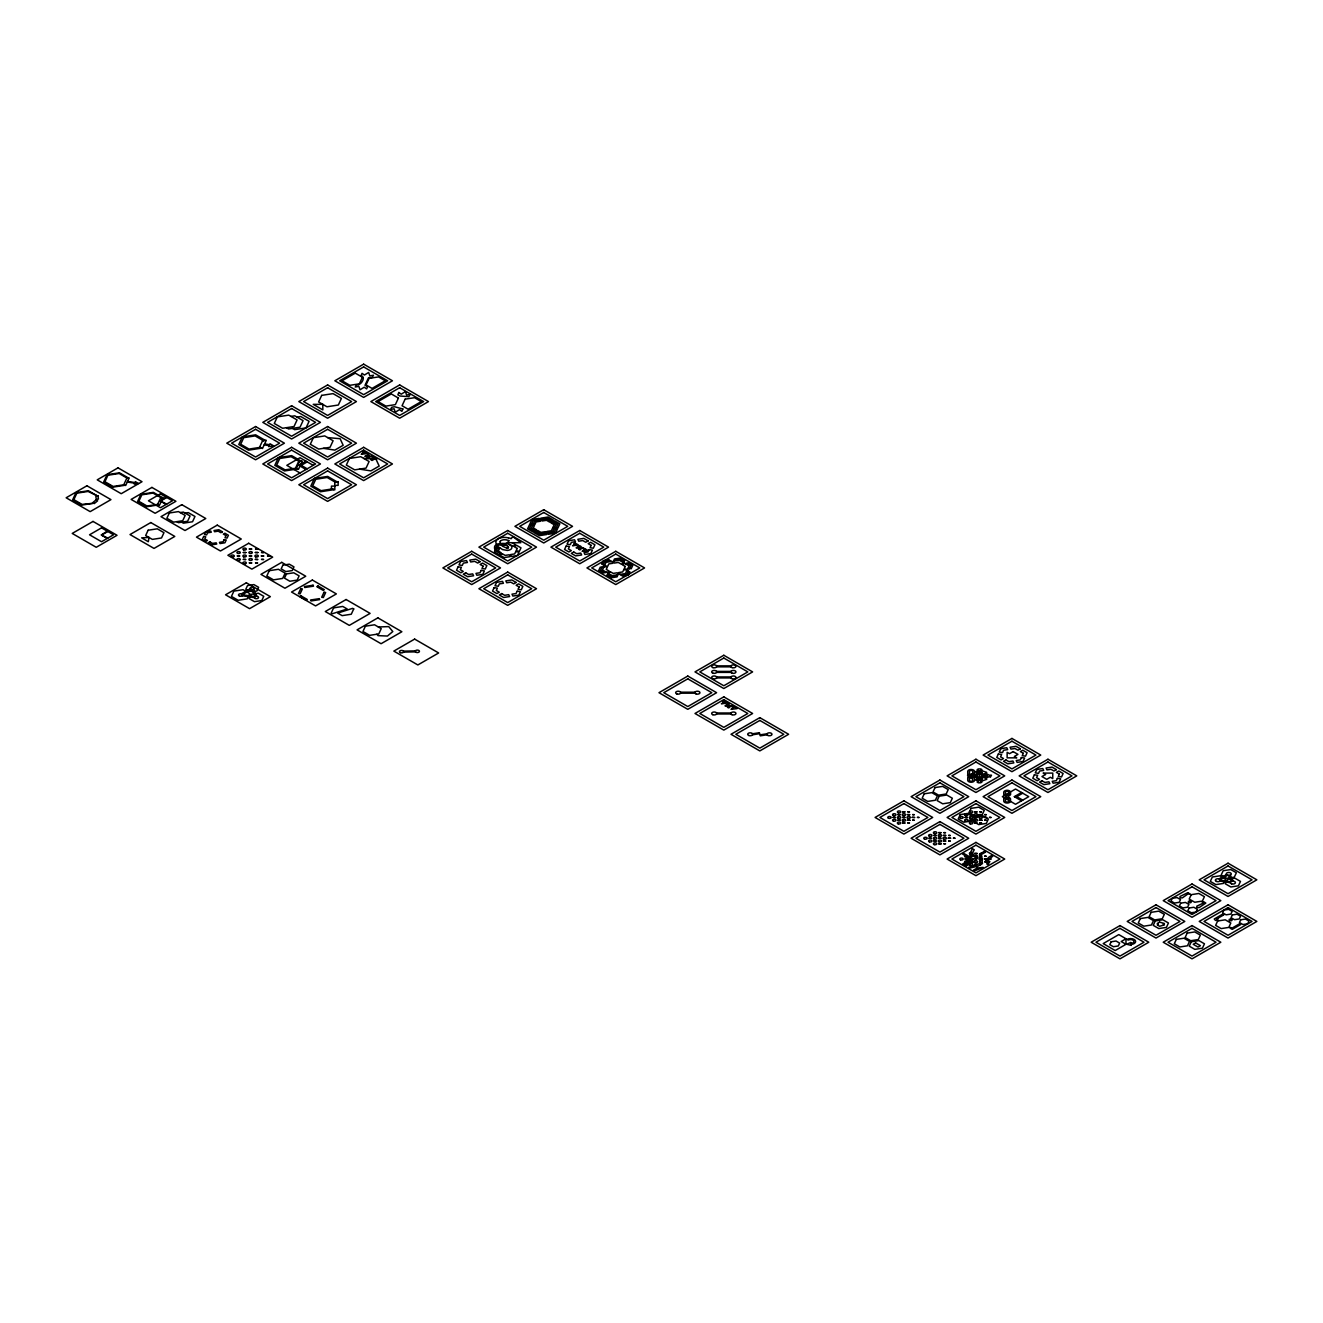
<?xml version="1.0" encoding="UTF-8"?>
<svg xmlns="http://www.w3.org/2000/svg" width="1323" height="1323" viewBox="0 0 1323 1323"><rect width="100%" height="100%" fill="white"/><g stroke="black" fill="none" stroke-linecap="round" stroke-linejoin="round"><path stroke-width="1.5" d="M986.743 859.255L984.262 858.941L986.429 859.57M161.208 501.582L159.587 505.072L157.801 504.03L160.645 497.911L163.093 497.531L162.216 499.416M300.023 466.043L298.502 469.301L295.724 467.697L298.535 461.677L302.322 461.082L300.9 464.141M248.294 596.69L247.285 598.856L238.14 600.278L231.442 596.408L233.89 591.116L243.035 589.711L245.78 591.298M248.724 595.747L249.733 593.58L246.988 591.993M249.882 596.938L249.121 598.575L254.479 601.667L261.789 600.543L263.757 596.309L258.398 593.217L255.554 593.663M250.312 595.995L251.072 594.341L253.917 593.911M495.282 550.103L494.422 551.956L498.788 554.469L501.185 553.097L499.896 552.915A10.055 5.805 0 0 1 494.537 547.16A8.351 4.829 0 0 1 495.067 545.688L496.241 544.646A5.275 3.043 0 0 1 497.63 544.034L500.474 543.521A14.503 8.385 0 0 1 504.625 543.488A11.94 6.896 0 0 1 505.766 543.604A10.981 6.334 0 0 1 508.694 544.183A8.401 4.845 0 0 1 509.901 544.811A6.516 3.771 0 0 1 511.819 547.176A5.557 3.208 0 0 1 511.703 548.268A5.805 3.357 0 0 1 510.926 549.26A5.705 3.291 0 0 1 507.122 550.434M497.266 545.837L496.39 547.722L499.763 548.02M498.258 551.261L499.3 549.028L496.108 548.549M1224.255 881.73L1223.477 883.417L1215.87 884.591L1210.313 881.383L1212.348 877L1219.955 875.809L1222.138 877.083M1224.701 880.787L1225.511 879.034L1223.328 877.777M1226.09 882.011L1225.28 883.764L1230.837 886.972L1238.444 885.798L1240.478 881.416L1234.921 878.207L1231.878 878.67M1226.52 881.068L1227.314 879.382L1230.241 878.919M969.924 854.195L972.322 848.638L974.257 849.763L971.859 853.93L978.061 857.502L973.662 861.736L966.319 865.97L965.112 865.275L975.927 857.651L969.924 854.195A1.703 0.976 0 0 1 970.884 852.525M500.706 552.816L500.507 552.253A8.335 4.812 0 0 1 496.588 549.756A6.995 4.035 0 0 1 496.257 549.062A8.996 5.193 0 0 1 496.026 547.838A6.367 3.671 0 0 1 497.531 545.456A5.011 2.894 0 0 1 500.64 544.927A11.808 6.813 0 0 1 506.643 545.473M511.125 538.61L512.944 536.658L520.832 542.744L507.304 542.695L509.239 540.627A13.858 8.004 0 0 0 506.527 539.949M979.731 855.799L979.88 856.824M378.328 626.97L388.714 626.606L392.799 631.551L387.441 636.049L377.998 635.635L376.84 634.23M107.246 531.151L101.54 534.79M166.152 497.15L160.447 500.789M102.152 534.79L107.841 531.499M161.042 500.789L166.748 497.498M327.624 437.582L340.11 438.707L343.17 445.289L334.835 450.101L323.44 448.332M306.01 469.5L298.816 465.349L306.01 461.181M298.816 465.349L301.214 465.349L307.217 461.876M363.643 458.37L372.375 458.916M374.442 459.114L372.044 460.487L370.853 459.792L373.251 458.419L372.044 457.725L373.251 457.03L376.857 459.114L374.756 459.279M241.365 593.845L250.212 588.735M242.556 594.54L251.42 589.43M534.095 531.201L532.904 531.896L527.596 528.836L529.547 524.652L531.184 524.9M535.302 530.506L536.51 529.812L533.285 527.96L534.459 525.413L532.822 525.165M550.947 521.477L549.74 522.172L546.531 520.303L542.116 520.997L541.686 520.038M552.154 520.782L553.345 520.088L548.053 517.028L540.809 518.153L541.239 519.096M535.302 531.896L534.095 532.59L539.404 535.65L546.647 534.525L546.201 533.582M536.51 531.201L537.7 530.506L540.925 532.375L545.324 531.681L545.771 532.64M552.154 522.172L550.947 522.866L554.172 524.718L552.981 527.265L554.635 527.513M553.345 521.477L554.552 520.782L559.844 523.842L557.909 528.026L556.272 527.778M604.247 572.396L603.04 573.091L598.691 570.56L600.278 567.137L601.915 567.385M623.48 561.283L624.688 560.588L620.338 558.074L614.385 558.984L614.831 559.943M606.132 572.098L604.942 572.793L600.576 570.279L602.18 566.839L603.817 567.087M622.984 562.374L624.175 561.68L619.826 559.166L613.872 560.092L614.319 561.035M608.53 573.487L607.34 574.182L611.689 576.696L617.643 575.77L617.196 574.827M625.382 563.763L626.573 563.069L630.939 565.582L629.335 569.022L627.697 568.758M608.034 574.579L606.827 575.273L611.176 577.787L617.13 576.861L616.7 575.918M627.267 563.466L628.475 562.771L632.824 565.285L631.236 568.725L629.599 568.46M968.453 774.633L967.526 775.179L968.453 777.097M971.975 773.905L970.272 774.269A1.703 0.976 0 0 1 969.428 773.409L969.428 771.458A1.703 0.976 0 0 1 971.115 770.482A1.703 0.976 0 0 1 972.818 771.458L972.818 773.409A1.703 0.976 0 0 1 971.975 774.269L972.818 773.508M972.124 775.295L971.975 776.419A3.39 1.968 0 0 1 974.522 778.321L974.522 780.272A3.39 1.968 0 0 1 971.115 782.24A3.39 1.968 0 0 1 967.725 780.272L967.725 778.321A3.39 1.968 0 0 1 970.272 776.419L970.272 775.311A3.39 1.968 0 0 1 967.725 773.409L967.725 771.458A3.39 1.968 0 0 1 971.115 769.49A3.39 1.968 0 0 1 974.522 771.458L974.522 773.409A3.39 1.968 0 0 1 971.975 775.311L977.482 775.377L974.373 773.988M1004.471 795.421L1002.338 796.661L1004.471 797.901M1005.695 794.726L1008.837 792.907M1010.491 791.948L1015.535 789.037L1028.748 796.661L1015.535 804.285L1010.491 801.374M1021.538 800.812L1014.344 796.661L1021.538 792.494M1014.344 796.661L1016.742 796.661L1022.745 793.188M1219.012 878.885L1226.454 874.586M1220.203 879.58L1227.645 875.28M1125.989 938.751L1121.193 941.529L1125.989 944.291L1125.989 938.751L1118.795 934.6L1103.184 943.597L1115.19 950.542L1125.989 944.291M981.583 856.808L981.501 855.683M501.053 537.75L502.36 537.518A10.766 6.218 0 0 1 508.429 537.882M290.961 416.398L294.748 415.819L303.083 420.631L300.023 427.213L288.629 428.966L286.413 427.693M296.947 417.092L300.751 416.513L309.086 421.326L306.026 427.908L294.632 429.661L292.416 428.387M260.416 447.306L249.022 449.076L240.687 444.263L243.73 437.681L255.124 435.912L263.459 440.741M261.789 448.117L248.509 450.167L238.785 444.545L242.341 436.888L255.637 434.82L265.361 440.443M124.345 484.714L113.133 486.451L104.93 481.721L107.924 475.238L119.136 473.502L127.339 478.248M125.238 485.243L112.802 487.162L103.707 481.903L107.031 474.725L119.467 472.807L128.563 478.05M297.807 468.904L284.528 470.955L274.804 465.349L278.359 457.675L291.639 455.625L301.363 461.231M158.247 504.295L147.035 506.031L138.832 501.285L141.842 494.819L153.038 493.082L161.257 497.828M159.14 504.807L146.704 506.742L137.609 501.483L140.933 494.306L153.369 492.371L162.481 497.63M180.226 512.58L183.384 512.1L190.082 515.97L187.618 521.245L178.473 522.668L176.736 521.659M185.121 513.109L188.279 512.613L194.977 516.483L192.53 521.758L183.384 523.18L181.631 522.172M508.297 542.695L505.518 543.571M501.119 544.894L504.741 545.109M509.405 544.563L513.225 546.134L515.623 544.745L512.084 542.711M252.858 591.629L248.724 590.984M254.496 591.364L256.877 591.001L258.597 587.296L253.9 584.601L247.5 585.593L245.78 589.281L247.533 590.29M1229.745 877.877L1226.719 878.34L1224.536 877.083M1231.382 877.612L1234.309 877.166L1236.36 872.767L1230.787 869.558L1223.18 870.732L1221.146 875.131L1223.328 876.388M980.442 861.091L979.467 861.901L980.641 862.546M506.924 548.235L507.023 548.235A2.067 1.191 0 0 0 508.247 548.003M403.498 651.131L415.339 650.883M403.565 652.107L415.405 651.859M507.122 550.385L502.525 549.558L498.043 546.614A22.226 12.833 0 0 1 497.547 546.118M716.603 665.866L731.007 665.866M716.603 666.842L731.007 666.842M716.603 671.406L731.007 671.406M716.603 672.382L731.007 672.382M716.603 676.946L731.007 676.946M716.603 677.938L731.007 677.938M680.584 692.194L694.988 692.194M680.584 693.186L694.988 693.186M716.603 712.998L731.007 712.998M716.603 713.973L731.007 713.973M507.04 548.235L502.492 546.201A11.808 6.813 0 0 1 502.062 545.837L501.996 545.787M975.795 859.768L976.936 858.594M264.617 443.933L269.528 444.693L269.975 443.751L273.58 445.818L268.652 446.579L269.098 445.636L264.17 444.875M359.459 469.119L370.853 470.889L379.188 466.076L376.145 459.511M531.614 523.958L529.977 523.71L531.929 519.526L539.156 518.401L539.602 519.344M533.268 524.206L534.905 524.47L536.08 521.924L540.479 521.245L540.049 520.303M554.188 528.472L552.551 528.208L551.377 530.755L546.961 531.433L547.408 532.375M555.825 528.72L557.463 528.968L555.528 533.152L548.284 534.277L547.854 533.334M127.57 481.423L134.946 482.564L135.359 481.638L138.468 483.441L134.235 484.086L134.648 483.176L127.289 482.035M603.305 564.408L601.667 564.144L603.255 560.72L609.208 559.794L609.655 560.737M604.694 565.202L603.056 564.954L604.644 561.514L610.598 560.588L611.028 561.547M626.821 570.66L628.458 570.908L626.87 574.347L620.917 575.257L620.487 574.314M628.21 571.453L629.847 571.701L628.26 575.141L622.306 576.067L621.86 575.108M242.688 594.804L254.777 596.673M242.241 595.747L254.33 597.632M1220.451 880.109L1230.787 881.746M1220.004 881.052L1230.34 882.689M511.009 538.577L510.678 538.461A19.63 11.328 0 0 0 508.445 537.866M981.319 853.153L980.128 853.848M980.128 864.928L981.368 864.266M972.025 861.29L970.189 861.306L970.222 862.331M974.522 772.285L978.325 770.317L977.118 769.622L978.325 768.928L980.723 768.928L981.931 769.622L980.723 770.317L986.726 772.4L985.519 773.095L989.124 775.179L991.522 775.179L990.332 777.246L989.124 776.551L985.519 778.635L986.726 779.33L980.723 781.413L981.931 782.108L980.723 782.803L978.325 782.803L977.118 782.108L978.325 781.413L974.522 779.214M1016.742 796.661L1022.745 800.134M972.124 776.436L977.482 776.353L974.373 777.742M971.975 777.742L972.818 780.272A1.703 0.976 0 0 1 971.115 781.265A1.703 0.976 0 0 1 969.428 780.272L969.428 778.321A1.703 0.976 0 0 1 970.272 777.461L971.115 778.321L971.975 777.461A1.703 0.976 0 0 1 972.818 778.321M1005.695 798.596L1008.837 800.415M313.22 465.349L300.007 457.725L286.81 465.349L300.007 472.973M301.214 465.349L307.217 468.805M166.748 504.08L160.149 500.954L166.152 504.427M107.841 538.081L101.243 534.972L107.246 538.428M1230.208 875.148L1233.053 881.118M1228.571 875.413L1231.415 881.383M253.52 589.248L256.745 596.226M251.866 589.512L255.107 596.491M496.654 544.497A9.393 5.424 0 0 1 500.822 537.502M500.226 541.256A4.746 2.745 0 0 1 505.667 539.817M500.292 543.538A6.764 3.903 0 0 1 500.342 541.305M508.28 546.812A2.778 1.604 0 0 1 508.396 547.639M506.511 545.539A4.167 2.414 0 0 1 508.429 546.779M972.455 852.888A1.703 0.976 0 0 1 972.322 854.195M981.765 858.263A1.703 0.976 0 0 1 981.964 859.718M980.293 859.983A1.703 0.976 0 0 1 980.045 858.147M974.72 855.584A1.703 0.976 0 0 1 977.118 855.584A1.703 0.976 0 0 1 977.118 856.957M967.526 856.957A1.703 0.976 0 0 1 965.112 856.957A1.703 0.976 0 0 1 965.112 855.584M970.172 858.23A1.703 0.976 0 0 1 972.603 858.561A1.703 0.976 0 0 1 971.81 859.933A1.703 0.976 0 0 1 969.527 859.371M965.112 862.513A1.703 0.976 0 0 1 966.848 860.893M237.33 555.958L239.876 556.007L237.346 555.908M243.333 552.501L245.88 552.551L243.333 552.501M243.333 559.431L245.88 559.53L243.366 559.331M249.336 549.028L251.883 549.078L249.352 548.979M249.336 555.958L251.883 556.007L249.352 555.908M249.336 562.887L251.883 562.953L249.352 562.837M255.339 552.501L257.886 552.551L255.339 552.501M255.554 549.045L257.671 549.128L255.571 548.946M255.339 559.431L257.886 559.53L255.372 559.331M255.554 562.903L257.671 562.986L255.571 562.821M261.342 555.958L263.889 556.007L261.359 555.908M261.557 552.501L263.674 552.551L261.574 552.468M261.557 559.431L263.674 559.48L261.574 559.397M267.56 555.974L269.677 556.007L267.56 555.974M893.008 817.399L895.555 817.515L893.042 817.3M897.821 814.637L900.368 814.687L897.821 814.571M897.821 820.177L900.368 820.227L897.821 820.177M902.617 811.859L905.164 811.909L902.633 811.809M902.617 817.399L905.164 817.449L902.633 817.349M902.617 822.939L905.164 823.005L902.633 822.889M907.429 814.637L909.959 814.687L907.429 814.571M907.429 820.177L909.959 820.227L907.429 820.177M907.843 811.875L909.546 811.942L907.876 811.776M907.843 822.972L909.546 823.005L907.859 822.923M912.225 817.399L914.772 817.515L912.242 817.3M912.655 814.654L914.342 814.72L912.672 814.571M912.655 820.194L914.342 820.227L912.655 820.161M917.451 817.416L919.138 817.482L917.467 817.349M929.027 838.203L931.574 838.253L929.044 838.137M933.84 835.425L936.37 835.475L933.84 835.375M933.84 840.965L936.37 841.015L933.84 840.915M938.635 832.647L941.182 832.696L938.652 832.597M938.635 838.203L941.182 838.253L938.652 838.137M938.635 843.743L941.182 843.793L938.635 843.743M943.431 835.425L945.978 835.475L943.448 835.375M943.431 840.965L945.978 841.081L943.464 840.866M943.861 832.663L945.565 832.696L943.861 832.63M943.861 843.76L945.565 843.793L943.861 843.727M948.244 838.203L950.79 838.253L948.244 838.137M948.657 835.441L950.361 835.508L948.674 835.375M948.657 840.981L950.361 841.048L948.674 840.915M953.47 838.22L955.156 838.286L953.486 838.137M965.046 817.399L967.593 817.449L965.062 817.349M965.046 858.991L967.593 859.04L965.062 858.941M969.842 814.637L972.388 814.687L969.858 814.571M969.842 820.177L972.388 820.227L969.842 820.177M969.842 856.213L972.388 856.262L969.858 856.163M974.654 811.859L977.201 811.909L974.654 811.809M974.654 817.399L977.184 817.515L974.671 817.3M974.654 822.939L977.201 823.005L974.654 822.889M974.654 853.451L977.201 853.5L974.654 853.451M974.654 864.531L977.184 864.647L974.671 864.432M979.45 814.637L981.997 814.687L979.467 814.571M979.45 820.177L981.997 820.227L979.45 820.177M979.88 811.875L981.567 811.942L979.896 811.809M979.88 822.972L981.567 823.005L979.88 822.923M984.262 817.399L986.793 817.515L984.279 817.3M984.676 814.654L986.379 814.72L984.692 814.571M984.676 820.194L986.379 820.227L984.692 820.161M984.676 856.229L986.379 856.312L984.692 856.163M984.676 861.786L986.379 861.852L984.692 861.703M989.488 817.416L991.175 817.482L989.505 817.349M989.488 859.007L991.175 859.074L989.521 858.908M1006.29 794.66L1006.29 795.057A1.703 0.976 0 0 1 1005.43 794.213L1005.43 792.245A1.703 0.976 0 0 1 1007.134 791.27A1.703 0.976 0 0 1 1008.837 792.245L1008.837 794.213A1.703 0.976 0 0 1 1007.977 795.057L1006.307 794.594M1007.977 798.612L1006.29 798.265A1.703 0.976 0 0 0 1005.43 799.109L1005.43 801.077A1.703 0.976 0 0 0 1007.134 802.052A1.703 0.976 0 0 0 1008.837 801.077L1008.837 799.109A1.703 0.976 0 0 0 1007.977 798.265L1007.977 798.612M149.019 537.452L148.325 541.719L141.627 537.849L149.019 537.452M367.612 386.548L366.653 388.896L364.222 387.209L360.038 389.789L358.847 386.333L355.242 387.027L356.532 384.778C360.931 386.051 366.454 376.857 361.08 375.633L362.039 373.334L364.453 375.021L368.654 372.441L369.828 375.914L373.433 375.236L372.094 377.518L368.505 377.75L365.016 385.274L367.612 386.548M402.87 408.972L401.911 411.337L399.48 409.65L395.296 412.23L394.089 408.757L390.5 409.452L391.79 407.219L394.601 406.773L402.87 408.972M398.818 392.484L397.859 394.783L399.844 396.007L408.873 396.668L410.213 394.386L406.608 395.064L405.433 391.591L401.233 394.171L398.818 392.484M75.973 492.669L72.633 499.846L81.745 505.088L94.165 503.17L82.059 504.394L73.856 499.647L76.866 493.181L88.079 491.445L97.505 495.993L88.393 490.734L75.973 492.669M126.727 478.347L123.899 484.466L125.685 485.491L129.174 477.967L126.727 478.347M148.126 530.225L145.662 535.517L152.36 539.387L161.522 537.965L163.969 532.689L157.272 528.82L148.126 530.225M169.327 512.993L166.88 518.285L173.578 522.138L182.723 520.733L185.17 515.441L178.473 511.588L169.327 512.993M203.643 536.476L202.336 539.288L205.908 541.355L207.463 540.462L204.784 538.924L205.76 536.807L203.643 536.476M205.826 531.763L204.519 534.575L206.636 534.905L207.612 532.805L211.283 532.226L210.704 531.003L205.826 531.763M262.516 440.873L259.721 446.909L262.483 448.514L266.303 440.294L262.516 440.873M277.35 416.894L274.291 423.459L282.626 428.272L294.02 426.519L297.08 419.937L288.745 415.124L277.35 416.894M224.116 539.652L223.14 541.752L219.469 542.331L220.048 543.555L224.927 542.794L226.233 539.966L224.116 539.652M225.968 535.633L224.993 537.75L227.109 538.081L228.416 535.253L224.844 533.202L223.289 534.095L225.968 535.633M279.748 458.469L276.689 465.051L285.04 469.863L296.418 468.11L299.478 461.529L291.143 456.716L279.748 458.469M321.671 395.379L318.628 401.96L326.963 406.773L338.341 405.02L341.4 398.438L333.065 393.626L321.671 395.379M313.369 437.681L310.31 444.263L318.645 449.076L330.039 447.306L333.098 440.741L324.747 435.912L313.369 437.681M269.264 570.693L266.816 575.985L273.514 579.854L282.659 578.432L285.123 573.157L278.425 569.287L269.264 570.693M314.378 478.463L310.822 486.136L320.546 491.759L333.826 489.692L332.437 488.898L321.059 490.651L312.708 485.839L315.767 479.273L327.161 477.504L335.496 482.316L337.382 482.035L327.657 476.412L314.378 478.463M362.419 377.253L359.36 383.835L349.867 385.307L342.029 380.776L355.275 373.136L362.419 377.253M369.1 378.361L366.041 384.943L372.044 388.4L385.258 380.776L378.543 376.906L369.1 378.361M282.874 565.153L281.171 568.857L285.851 571.569L292.251 570.577L293.971 566.872L289.29 564.177L282.874 565.153M286.463 573.917L284.495 578.151L289.853 581.244L297.179 580.102L299.13 575.885L293.772 572.793L286.463 573.917M349.388 458.469L346.328 465.051L354.663 469.863L366.058 468.11L369.1 461.529L360.766 456.716L349.388 458.469M300.751 588.652L298.419 593.663L300.056 593.928L302.388 588.9L300.751 588.652M398.421 398.058L395.379 404.623L385.886 406.095L378.047 401.58L391.294 393.94L398.421 398.058M405.119 399.166L402.06 405.731L408.063 409.204L421.276 401.58L414.546 397.694L405.119 399.166M324.019 592.241L321.687 597.268L323.341 597.533L325.673 592.506L324.019 592.241M333.628 607.852L331.18 613.144L332.255 613.756L347.205 608.993L342.773 606.447L333.628 607.852M353.721 608.944L351.273 614.236L342.128 615.642L337.696 613.095L352.646 608.332L353.721 608.944M365.396 626.192L362.949 631.484L369.646 635.338L378.791 633.932L381.239 628.64L374.541 624.787L365.396 626.192M458.105 566.839L456.518 570.279L460.867 572.793L463.265 571.404L460.305 569.684L461.396 567.352L458.105 566.839M460.586 561.514L458.982 564.954L462.273 565.45L463.348 563.118L467.416 562.49L466.523 560.588L460.586 561.514M481.109 570.395L480.034 572.743L475.982 573.372L476.859 575.257L482.796 574.347L484.4 570.908L481.109 570.395M483.077 566.161L482.002 568.51L485.276 569.022L486.864 565.582L482.515 563.069L480.117 564.458L483.077 566.161M494.124 587.627L492.536 591.067L496.886 593.58L499.284 592.191L496.323 590.488L497.398 588.14L494.124 587.627M496.605 582.302L495 585.742L498.291 586.254L499.366 583.906L503.418 583.278L502.542 581.392L496.605 582.302M515.755 551.575L514.664 553.924L510.612 554.552L511.488 556.437L517.425 555.528L519.029 552.088L515.755 551.575M517.21 548.433L516.119 550.781L519.393 551.278L520.997 547.854L516.631 545.341L514.234 546.73L517.21 548.433M533.301 520.319L529.498 528.538L539.916 534.558L554.139 532.359L557.959 524.14L547.54 518.12L533.301 520.319M534.69 521.13L531.383 528.241L540.412 533.467L552.749 531.548L556.057 524.437L547.027 519.211L534.69 521.13M517.128 591.199L516.053 593.531L511.984 594.159L512.877 596.061L518.814 595.135L520.419 591.695L517.128 591.199M519.096 586.965L518.004 589.297L521.295 589.81L522.883 586.37L518.533 583.856L516.135 585.246L519.096 586.965M566.161 546.052L564.557 549.475L568.923 551.989L571.321 550.616L568.344 548.896L569.436 546.548L566.161 546.052M568.625 540.727L567.038 544.15L570.312 544.663L571.404 542.314L575.455 541.686L574.579 539.801L568.625 540.727M589.165 549.607L588.074 551.956L584.022 552.567L584.898 554.469L590.852 553.543L592.439 550.12L589.165 549.607M591.133 545.374L590.041 547.705L593.332 548.218L594.92 544.778L590.571 542.265L588.156 543.654L591.133 545.374M604.065 566.542L602.478 569.981L606.827 572.495L609.225 571.106L606.265 569.403L607.356 567.054L604.065 566.542M606.033 562.308L604.446 565.748L607.72 566.261L608.812 563.912L612.863 563.284L611.987 561.399L606.033 562.308M623.794 569.601L622.703 571.933L618.651 572.561L619.528 574.463L625.481 573.537L627.069 570.114L623.794 569.601M625.25 566.459L624.175 568.807L627.449 569.303L629.037 565.88L624.688 563.366L622.29 564.739L625.25 566.459M924.215 793.817L922.181 798.216L927.737 801.424L935.344 800.25L937.379 795.851L931.822 792.642L924.215 793.817M935.047 787.565L933.013 791.948L938.586 795.156L946.177 793.982L948.227 789.599L942.654 786.391L935.047 787.565M939.181 796.198L937.147 800.597L942.704 803.805L950.311 802.631L952.345 798.232L946.788 795.024L939.181 796.198M960.233 814.604L958.199 819.003L963.756 822.211L971.363 821.037L973.397 816.655L967.824 813.43L960.233 814.604M971.065 808.353L969.031 812.735L974.604 815.96L982.195 814.786L984.246 810.387L978.673 807.179L971.065 808.353M998.352 753.978L996.765 757.418L1001.114 759.931L1003.512 758.542L1000.552 756.839L1001.627 754.49L998.352 753.978M1000.833 748.653L999.229 752.092L1002.52 752.605L1003.595 750.257L1007.663 749.628L1006.77 747.743L1000.833 748.653M975.2 817.002L973.166 821.385L978.722 824.593L986.33 823.419L988.364 819.036L982.807 815.811L975.2 817.002M1021.356 757.55L1020.281 759.882L1016.229 760.51L1017.106 762.412L1023.043 761.486L1024.647 758.046L1021.356 757.55M1023.324 753.316L1022.249 755.648L1025.523 756.161L1027.111 752.721L1022.762 750.207L1020.364 751.596L1023.324 753.316M1034.371 774.782L1032.783 778.222L1037.133 780.735L1039.531 779.346L1036.571 777.626L1037.645 775.295L1034.371 774.782M1036.852 769.457L1035.247 772.88L1038.538 773.393L1039.613 771.044L1043.665 770.433L1042.789 768.531L1036.852 769.457M1057.375 778.337L1056.3 780.686L1052.232 781.314L1053.125 783.199L1059.062 782.273L1060.666 778.85L1057.375 778.337M1059.343 774.104L1058.251 776.452L1061.542 776.948L1063.13 773.525L1058.78 771.011L1056.382 772.384L1059.343 774.104M1111.105 941.794L1109.782 944.639L1113.387 946.722L1118.332 945.962L1119.655 943.117L1116.033 941.017L1111.105 941.794M1140.31 918.575L1138.276 922.974L1143.833 926.183L1151.44 925.009L1153.474 920.626L1147.917 917.401L1140.31 918.575M1151.159 912.324L1149.108 916.707L1154.681 919.932L1162.289 918.741L1164.323 914.358L1158.75 911.15L1151.159 912.324M1155.277 920.957L1153.243 925.356L1158.816 928.564L1166.406 927.39L1168.457 923.007L1162.884 919.783L1155.277 920.957M1172.294 898.3L1171.02 901.046L1174.493 903.047L1179.24 902.319L1180.513 899.574L1177.04 897.573L1172.294 898.3M1180.695 903.146L1179.421 905.891L1182.894 907.909L1187.641 907.165L1188.914 904.419L1185.441 902.418L1180.695 903.146M1191.246 894.662L1189.195 899.045L1194.768 902.253L1202.375 901.079L1204.41 896.696L1198.836 893.472L1191.246 894.662M1189.096 908.008L1187.822 910.753L1191.312 912.754L1196.058 912.027L1197.332 909.281L1193.842 907.264L1189.096 908.008M1176.329 939.38L1174.295 943.762L1179.851 946.97L1187.459 945.796L1189.493 941.414L1183.936 938.205L1176.329 939.38M1187.161 933.112L1185.127 937.511L1190.7 940.719L1198.307 939.545L1200.341 935.146L1194.768 931.938L1187.161 933.112M1191.295 941.761L1189.261 946.143L1194.818 949.368L1202.425 948.178L1204.459 943.795L1198.903 940.587L1191.295 941.761M1217.656 920.99L1215.622 925.389L1221.179 928.597L1228.786 927.423L1230.82 923.024L1225.247 919.816L1217.656 920.99M1223.924 910.092L1222.65 912.82L1226.123 914.838L1230.87 914.094L1232.143 911.365L1228.67 909.348L1223.924 910.092M1232.325 914.937L1231.052 917.682L1234.524 919.683L1239.271 918.956L1240.544 916.211L1237.071 914.21L1232.325 914.937M1240.726 919.783L1239.453 922.528L1242.925 924.529L1247.672 923.801L1248.945 921.056L1245.472 919.055L1240.726 919.783M968.717 857.651L966.319 861.819L962.714 863.886L963.921 864.58L967.808 862.348L970.669 857.387L963.921 853.5L962.714 854.195L968.717 857.651M987.934 861.819L986.726 863.886L987.934 864.58L989.869 861.554L987.669 860.281L992.73 856.262L991.522 855.584L989.124 856.957L985.519 860.43L987.934 861.819M95.851 500.061L93.189 502.244L94.264 503.583L97.654 500.789L95.851 500.061M86.938 485.773L66.15 497.779L90.162 511.637L110.95 499.631L86.938 485.773M118.012 467.846L97.224 479.852L121.22 493.711L142.024 481.704L118.012 467.846M255.587 426.535L226.779 443.172L255.587 459.792L284.412 443.172L255.587 426.535M291.606 405.731L262.797 422.368L291.606 439.004L320.431 422.368L291.606 405.731M327.624 384.943L298.816 401.58L327.624 418.217L356.433 401.58L327.624 384.943M363.643 364.156L334.835 380.776L363.643 397.413L392.451 380.776L363.643 364.156M93.023 521.427L72.219 533.434L96.232 547.292L117.036 535.286L93.023 521.427M151.913 487.41L131.126 499.416L155.138 513.291L175.926 501.285L151.913 487.41M255.587 429.297L231.591 443.172L255.587 457.03L279.6 443.172L255.587 429.297M291.606 408.509L267.593 422.368L291.606 436.226L315.618 422.368L291.606 408.509M327.624 387.722L303.612 401.58L327.624 415.439L351.637 401.58L327.624 387.722M363.643 366.918L339.631 380.776L363.643 394.651L387.656 380.776L363.643 366.918M101.54 527.86L89.534 534.79L101.54 541.719L113.546 534.79L101.54 527.86M160.447 493.859L148.441 500.789L160.447 507.718L172.453 500.789L160.447 493.859M150.789 522.552L130.001 534.558L154.014 548.417L174.801 536.427L150.789 522.552M181.797 504.658L160.993 516.665L185.005 530.523L205.793 518.517L181.797 504.658M291.606 447.323L262.797 463.96L291.606 480.596L320.431 463.96L291.606 447.323M327.624 426.535L298.816 443.172L327.624 459.792L356.433 443.172L327.624 426.535M399.662 384.943L370.853 401.58L399.662 418.217L428.47 401.58L399.662 384.943M291.606 450.101L267.593 463.96L291.606 477.818L315.618 463.96L291.606 450.101M327.624 429.297L303.612 443.172L327.624 457.03L351.637 443.172L327.624 429.297M399.662 387.722L375.649 401.58L399.662 415.439L423.674 401.58L399.662 387.722M217.253 525.132L196.465 537.138L220.461 550.996L241.266 539.007L217.253 525.132M327.624 468.11L298.816 484.747L327.624 501.384L356.433 484.747L327.624 468.11M363.643 447.323L334.835 463.96L363.643 480.596L392.451 463.96L363.643 447.323M222.446 531.813L220.891 532.706L218.212 531.151L214.558 531.73L213.995 530.506L218.874 529.746L222.446 531.813M327.624 470.889L303.612 484.747L327.624 498.622L351.637 484.747L327.624 470.889M363.643 450.101L339.631 463.96L363.643 477.818L387.656 463.96L363.643 450.101M363.643 451.474L362.436 452.168L363.643 452.863L361.245 454.252L367.248 453.557L363.643 451.474M209.861 541.851L208.306 542.744L211.878 544.811L216.757 544.051L216.195 542.827L212.54 543.389L209.861 541.851M366.041 455.641L364.85 456.336L368.439 457.03L367.248 457.725L368.439 458.419L369.646 457.725L369.051 456.683L372.044 456.336L369.646 456.336L368.439 454.252L367.248 454.947L367.844 455.988L366.041 455.641M248.674 543.273L227.87 555.28L251.883 569.138L272.687 557.132L248.674 543.273M246.359 582.798L225.555 594.788L249.567 608.663L270.372 596.656L246.359 582.798M281.733 562.358L260.945 574.364L284.941 588.239L305.745 576.233L281.733 562.358M312.36 580.036L291.556 592.043L315.569 605.917L336.373 593.911L312.36 580.036M300.933 595.813L299.742 596.508L306.109 600.195L307.3 599.501L300.933 595.813M317.983 585.973L316.776 586.668L323.143 590.356L324.35 589.661L317.983 585.973M346.097 599.517L325.293 611.524L349.305 625.382L370.109 613.392L346.097 599.517M471.699 551.294L442.874 567.931L471.699 584.568L500.507 567.931L471.699 551.294M507.701 530.506L478.893 547.127L507.701 563.763L536.526 547.127L507.701 530.506M543.72 509.702L514.912 526.339L543.72 542.976L572.545 526.339L543.72 509.702M471.699 554.072L447.687 567.931L471.699 581.789L495.712 567.931L471.699 554.072M507.701 533.268L483.705 547.127L507.701 561.002L531.714 547.127L507.701 533.268M543.72 512.481L519.707 526.339L543.72 540.197L567.732 526.339L543.72 512.481M377.865 617.858L357.061 629.864L381.074 643.722L401.878 631.733L377.865 617.858M480.117 561.68L477.719 563.069L474.742 561.349L470.69 561.977L469.814 560.092L475.767 559.166L480.117 561.68M465.679 572.793L463.265 574.182L467.631 576.696L473.568 575.77L472.691 573.884L468.64 574.496L465.679 572.793M502.194 553.676L499.796 555.065L504.146 557.578L510.099 556.652L509.223 554.767L505.171 555.395L502.194 553.676M507.701 572.082L478.893 588.718L507.701 605.355L536.526 588.718L507.701 572.082M579.739 530.506L550.93 547.127L579.739 563.763L608.547 547.127L579.739 530.506M507.701 574.86L483.705 588.718L507.701 602.577L531.714 588.718L507.701 574.86M579.739 533.268L555.726 547.127L579.739 561.002L603.751 547.127L579.739 533.268M574.943 542.976L573.735 543.67L574.943 544.365L572.545 545.754L578.548 545.059L574.943 542.976M414.645 639.092L393.841 651.098L417.853 664.956L438.641 652.967L414.645 639.092M516.135 582.467L513.737 583.856L510.761 582.153L506.709 582.765L505.833 580.88L511.769 579.954L516.135 582.467M577.341 547.127L576.133 547.821L579.739 548.516L578.548 549.21L579.739 549.905L580.946 549.21L580.334 548.169L583.344 547.821L579.739 547.127L580.946 546.449L579.739 545.754L578.548 546.449L579.143 547.474L577.341 547.127M588.156 540.892L585.758 542.265L582.798 540.561L578.746 541.19L577.853 539.288L583.807 538.378L588.156 540.892M501.682 593.58L499.284 594.97L503.65 597.483L509.587 596.557L508.71 594.672L504.658 595.3L501.682 593.58M573.719 551.989L571.321 553.378L575.67 555.892L581.624 554.982L580.747 553.08L576.696 553.709L573.719 551.989M584.551 548.516L583.344 549.21L584.551 549.905L582.137 551.294L588.14 550.6L584.551 548.516M615.757 551.294L586.949 567.931L615.757 584.568L644.566 567.931L615.757 551.294M615.757 554.072L591.745 567.931L615.757 581.789L639.77 567.931L615.757 554.072M623.679 562.771L621.264 564.16L618.304 562.44L614.252 563.069L613.376 561.184L619.313 560.257L623.679 562.771M610.25 571.701L607.836 573.091L612.202 575.604L618.155 574.678L617.262 572.776L613.211 573.405L610.25 571.701M687.795 676.053L658.97 692.69L687.795 709.326L716.603 692.69L687.795 676.053M723.813 655.265L694.988 671.902L723.813 688.539L752.622 671.902L723.813 655.265M687.795 678.831L663.782 692.69L687.795 706.548L711.807 692.69L687.795 678.831M723.813 658.027L699.801 671.902L723.813 685.761L747.826 671.902L723.813 658.027M723.813 696.857L694.988 713.477L723.813 730.114L752.622 713.477L723.813 696.857M723.813 699.619L699.801 713.477L723.813 727.352L747.826 713.477L723.813 699.619M723.813 701.008L722.606 701.703L723.813 702.397L721.399 703.786L727.402 703.092L723.813 701.008M726.211 705.159L725.004 705.854L728.609 706.548L727.402 707.243L728.609 707.937L729.816 707.243L729.205 706.201L732.214 705.854L729.816 705.854L728.609 703.786L727.402 704.481L728.014 705.506L726.211 705.159M733.405 706.548L732.214 707.243L733.405 707.937L731.007 709.326L737.01 708.632L733.405 706.548M759.815 717.645L731.007 734.282L759.815 750.918L788.64 734.282L759.815 717.645M759.815 720.423L735.82 734.282L759.815 748.14L783.828 734.282L759.815 720.423M903.89 800.812L875.082 817.449L903.89 834.085L932.698 817.449L903.89 800.812M939.909 780.024L911.1 796.661L939.909 813.298L968.717 796.661L939.909 780.024M975.927 759.237L947.103 775.873L975.927 792.494L1004.736 775.873L975.927 759.237M1011.946 738.432L983.121 755.069L1011.946 771.706L1040.754 755.069L1011.946 738.432M903.89 803.59L879.878 817.449L903.89 831.324L927.903 817.449L903.89 803.59M939.909 782.803L915.896 796.661L939.909 810.519L963.921 796.661L939.909 782.803M975.927 761.998L951.915 775.873L975.927 789.732L999.94 775.873L975.927 761.998M1011.946 741.211L987.934 755.069L1011.946 768.928L1035.942 755.069L1011.946 741.211M979.516 771.011L976.771 772.599L982.278 772.599L979.516 771.011M1013.137 751.613L1009.532 753.68L1007.134 752.307L1007.134 757.847L1016.742 757.847L1014.344 756.458L1017.949 754.375L1013.137 751.613M1020.364 748.818L1017.966 750.207L1014.989 748.504L1010.937 749.116L1010.061 747.23L1015.998 746.304L1020.364 748.818M982.278 773.591L979.516 775.179L976.771 773.591L982.278 773.591M1005.91 759.931L1003.512 761.32L1007.878 763.834L1013.815 762.908L1012.938 761.023L1008.887 761.651L1005.91 759.931M979.516 776.551L976.771 778.156L982.278 778.156L979.516 776.551M984.329 773.79L981.567 775.377L987.074 775.377L984.329 773.79M982.278 779.131L979.516 780.719L976.771 779.131L982.278 779.131M987.074 776.353L984.329 777.941L981.567 776.353L987.074 776.353M939.909 821.616L911.1 838.253L939.909 854.89L968.717 838.253L939.909 821.616M975.927 800.812L947.103 817.449L975.927 834.085L1004.736 817.449L975.927 800.812M1011.946 780.024L983.121 796.661L1011.946 813.298L1040.754 796.661L1011.946 780.024M1047.948 759.237L1019.14 775.873L1047.948 792.494L1076.773 775.873L1047.948 759.237M939.909 824.378L915.896 838.253L939.909 852.111L963.921 838.253L939.909 824.378M975.927 803.59L951.915 817.449L975.927 831.324L999.94 817.449L975.927 803.59M1011.946 782.803L987.934 796.661L1011.946 810.519L1035.942 796.661L1011.946 782.803M1047.948 761.998L1023.936 775.873L1047.948 789.732L1071.961 775.873L1047.948 761.998M1045.55 774.484L1041.945 776.551L1046.758 779.33L1050.363 777.246L1052.761 778.635L1052.761 773.095L1043.152 773.095L1045.55 774.484M1056.382 769.622L1053.968 771.011L1051.008 769.291L1046.956 769.92L1046.08 768.018L1052.017 767.108L1056.382 769.622M1041.929 780.735L1039.531 782.108L1043.88 784.622L1049.834 783.712L1048.957 781.81L1044.905 782.439L1041.929 780.735M975.927 842.404L947.103 859.04L975.927 875.677L1004.736 859.04L975.927 842.404M975.927 845.182L951.915 859.04L975.927 872.899L999.94 859.04L975.927 845.182M984.329 851.417L979.516 854.195L980.723 863.208L968.717 867.359L969.924 868.053L978.044 866.135L982.476 863.572L981.269 854.559L985.519 852.111L984.329 851.417M977.118 868.053L973.513 870.137L974.72 870.832L983.121 867.359L977.118 868.053M1119.986 925.587L1091.177 942.224L1119.986 958.844L1148.794 942.224L1119.986 925.587M1156.004 904.783L1127.196 921.42L1156.004 938.057L1184.813 921.42L1156.004 904.783M1192.023 883.996L1163.215 900.632L1192.023 917.269L1220.831 900.632L1192.023 883.996M1228.042 863.208L1199.217 879.828L1228.042 896.465L1256.85 879.828L1228.042 863.208M1119.986 928.349L1095.973 942.224L1119.986 956.082L1143.998 942.224L1119.986 928.349M1156.004 907.561L1131.992 921.42L1156.004 935.278L1180.017 921.42L1156.004 907.561M1192.023 886.774L1168.011 900.632L1192.023 914.491L1216.035 900.632L1192.023 886.774M1228.042 865.97L1204.029 879.828L1228.042 893.703L1252.054 879.828L1228.042 865.97M1187.822 892.661L1180.017 896.465L1180.017 897.854L1182.415 897.854L1187.822 894.05L1190.22 894.05L1187.822 892.661M1190.22 900.98L1188.418 901.327L1188.418 902.716L1190.816 902.716L1191.428 901.674L1190.22 900.98M1159.61 922.114L1157.212 923.504L1158.402 924.198L1157.212 924.893L1159.61 926.282L1164.405 924.893L1163.215 924.198L1164.405 923.504L1159.61 922.114M1203.434 901.674L1202.227 902.369L1203.434 903.063L1196.819 906.172L1196.819 907.561L1199.217 907.561L1205.832 903.063L1203.434 901.674M1192.023 925.587L1163.215 942.224L1192.023 958.844L1220.831 942.224L1192.023 925.587M1228.042 904.783L1199.217 921.42L1228.042 938.057L1256.85 921.42L1228.042 904.783M1192.023 928.349L1168.011 942.224L1192.023 956.082L1216.035 942.224L1192.023 928.349M1228.042 907.561L1204.029 921.42L1228.042 935.278L1252.054 921.42L1228.042 907.561M1222.634 914.143L1214.233 919.005L1215.424 920.378L1217.838 920.378L1217.838 919.005L1216.631 919.005L1223.841 914.838L1222.634 914.143M1231.035 919.005L1229.232 919.336L1229.232 920.725L1231.63 920.725L1232.242 919.683L1231.035 919.005M1195.628 942.919L1193.214 944.291L1198.026 947.07L1200.424 945.68L1195.628 942.919M1230.44 928.349L1229.844 927.307L1232.242 928.002L1239.436 923.851L1240.643 924.545L1232.242 929.391L1230.44 928.349M1130.752 942.489L1126.65 944.242L1131.33 945.416L1131.132 944.44A5.094 2.944 0 0 0 1135.167 940.273A5.094 2.944 0 0 0 1127.047 939.38L1128.221 940.091A3.39 1.968 0 0 1 1133.629 940.686A3.39 1.968 0 0 1 1130.933 943.464L1130.752 942.489M97.935 495.662L95.851 496.505L96.265 499.168L98.448 499.069L97.935 495.662M338.142 481.605L334.736 482.746L334.736 485.376L338.142 485.376L338.142 481.605M313.055 585.213L304.356 586.569L304.786 587.511L313.501 586.172L313.055 585.213M319.29 598.658L310.591 599.997L311.021 600.956L319.736 599.6L319.29 598.658M759.352 732.727L752.407 733.802L752.837 734.745L759.799 733.67L759.352 732.727M766.811 733.802L759.849 734.877L760.295 735.836L767.241 734.745L766.811 733.802M334.835 486.103L331.445 486.103L331.445 488.733L334.835 489.857L334.835 486.103M322.795 404.375L313.22 404.342L322.829 409.898L322.795 404.375M1010.524 794.213L1010.524 792.245A3.39 1.968 0 0 0 1007.134 790.294A3.39 1.968 0 0 0 1003.744 792.245L1003.744 794.213A3.39 1.968 0 0 0 1006.29 796.115L1006.29 797.207A3.39 1.968 0 0 0 1003.744 799.109L1003.744 801.077A3.39 1.968 0 0 0 1007.134 803.028A3.39 1.968 0 0 0 1010.524 801.077L1010.524 799.109A3.39 1.968 0 0 0 1007.977 797.207L1007.977 796.115A3.39 1.968 0 0 0 1010.524 794.213M712.932 678.716A2.547 1.472 0 0 0 716.752 677.442A2.547 1.472 0 0 0 712.932 676.169A2.547 1.472 0 0 0 712.932 678.716M732.132 678.716A2.547 1.472 0 0 0 735.952 677.442A2.547 1.472 0 0 0 732.132 676.169A2.547 1.472 0 0 0 732.132 678.716M712.932 667.619A2.547 1.472 0 0 0 716.752 666.345A2.547 1.472 0 0 0 712.932 665.072A2.547 1.472 0 0 0 712.932 667.619M732.132 667.619A2.547 1.472 0 0 0 735.952 666.345A2.547 1.472 0 0 0 732.132 665.072A2.547 1.472 0 0 0 732.132 667.619M748.785 735.489A2.547 1.472 0 0 0 752.754 734.381A2.547 1.472 0 0 0 749.099 732.959A2.547 1.472 0 0 0 748.785 735.489M768.001 735.489A2.547 1.472 0 0 0 771.971 734.381A2.547 1.472 0 0 0 768.316 732.959A2.547 1.472 0 0 0 768.001 735.489M712.783 714.701A2.547 1.472 0 0 0 716.735 713.593A2.547 1.472 0 0 0 713.097 712.154A2.547 1.472 0 0 0 712.783 714.701M731.983 714.701A2.547 1.472 0 0 0 735.952 713.593A2.547 1.472 0 0 0 732.297 712.154A2.547 1.472 0 0 0 731.983 714.701M676.913 693.963A2.547 1.472 0 0 0 680.733 692.69A2.547 1.472 0 0 0 676.913 691.416A2.547 1.472 0 0 0 676.913 693.963M696.13 693.963A2.547 1.472 0 0 0 699.95 692.69A2.547 1.472 0 0 0 696.13 691.416A2.547 1.472 0 0 0 696.13 693.963M712.932 673.175A2.547 1.472 0 0 0 716.752 671.902A2.547 1.472 0 0 0 712.932 670.629A2.547 1.472 0 0 0 712.932 673.175M732.132 673.175A2.547 1.472 0 0 0 735.952 671.902A2.547 1.472 0 0 0 732.132 670.629A2.547 1.472 0 0 0 732.132 673.175M243.664 556.834A1.703 0.976 0 0 0 246.31 556.09A1.703 0.976 0 0 0 243.862 555.131A1.703 0.976 0 0 0 243.664 556.834M249.667 560.291A1.703 0.976 0 0 0 252.313 559.546A1.703 0.976 0 0 0 249.865 558.604A1.703 0.976 0 0 0 249.667 560.291M243.664 549.888A1.703 0.976 0 0 0 246.31 549.161A1.703 0.976 0 0 0 243.862 548.202A1.703 0.976 0 0 0 243.664 549.888M249.766 553.394A1.703 0.976 0 0 0 252.313 552.551A1.703 0.976 0 0 0 249.766 551.708A1.703 0.976 0 0 0 249.766 553.394M255.67 556.834A1.703 0.976 0 0 0 258.316 556.09A1.703 0.976 0 0 0 255.868 555.131A1.703 0.976 0 0 0 255.67 556.834M237.76 553.394A1.703 0.976 0 0 0 240.306 552.551A1.703 0.976 0 0 0 237.76 551.708A1.703 0.976 0 0 0 237.76 553.394M243.664 563.763A1.703 0.976 0 0 0 246.31 563.019A1.703 0.976 0 0 0 243.862 562.06A1.703 0.976 0 0 0 243.664 563.763M237.76 560.324A1.703 0.976 0 0 0 240.306 559.48A1.703 0.976 0 0 0 237.76 558.637A1.703 0.976 0 0 0 237.76 560.324M231.657 556.834A1.703 0.976 0 0 0 234.303 556.09A1.703 0.976 0 0 0 231.856 555.131A1.703 0.976 0 0 0 231.657 556.834M400.406 652.669A2.117 1.224 0 0 0 403.713 651.743A2.117 1.224 0 0 0 400.671 650.552A2.117 1.224 0 0 0 400.406 652.669M416.133 652.338A2.117 1.224 0 0 0 419.441 651.412A2.117 1.224 0 0 0 416.398 650.221A2.117 1.224 0 0 0 416.133 652.338M239.529 596.045A2.117 1.224 0 0 0 242.704 594.986A2.117 1.224 0 0 0 239.529 593.928A2.117 1.224 0 0 0 239.529 596.045M255.24 598.459A2.117 1.224 0 0 0 258.547 597.533A2.117 1.224 0 0 0 255.504 596.342A2.117 1.224 0 0 0 255.24 598.459M251.006 589.314A2.117 1.224 0 0 0 254.297 588.388A2.117 1.224 0 0 0 251.254 587.197A2.117 1.224 0 0 0 251.006 589.314M888.527 818.259A1.703 0.976 0 0 0 891.173 817.531A1.703 0.976 0 0 0 888.742 816.572A1.703 0.976 0 0 0 888.527 818.259M893.339 815.497A1.703 0.976 0 0 0 895.985 814.753A1.703 0.976 0 0 0 893.538 813.794A1.703 0.976 0 0 0 893.339 815.497M898.135 812.719A1.703 0.976 0 0 0 900.781 811.975A1.703 0.976 0 0 0 898.35 811.032A1.703 0.976 0 0 0 898.135 812.719M893.438 821.07A1.703 0.976 0 0 0 895.985 820.227A1.703 0.976 0 0 0 893.438 819.384A1.703 0.976 0 0 0 893.438 821.07M898.135 823.816A1.703 0.976 0 0 0 900.781 823.071A1.703 0.976 0 0 0 898.35 822.112A1.703 0.976 0 0 0 898.135 823.816M898.135 818.259A1.703 0.976 0 0 0 900.781 817.531A1.703 0.976 0 0 0 898.35 816.572A1.703 0.976 0 0 0 898.135 818.259M902.931 821.037A1.703 0.976 0 0 0 905.577 820.293A1.703 0.976 0 0 0 903.146 819.35A1.703 0.976 0 0 0 902.931 821.037M907.743 818.259A1.703 0.976 0 0 0 910.389 817.531A1.703 0.976 0 0 0 907.942 816.572A1.703 0.976 0 0 0 907.743 818.259M902.931 815.497A1.703 0.976 0 0 0 905.577 814.753A1.703 0.976 0 0 0 903.146 813.794A1.703 0.976 0 0 0 902.931 815.497M924.545 839.063A1.703 0.976 0 0 0 927.191 838.319A1.703 0.976 0 0 0 924.76 837.36A1.703 0.976 0 0 0 924.545 839.063M929.457 836.318A1.703 0.976 0 0 0 932.004 835.475A1.703 0.976 0 0 0 929.457 834.631A1.703 0.976 0 0 0 929.457 836.318M934.154 833.507A1.703 0.976 0 0 0 936.8 832.779A1.703 0.976 0 0 0 934.369 831.82A1.703 0.976 0 0 0 934.154 833.507M929.358 841.825A1.703 0.976 0 0 0 931.987 841.097A1.703 0.976 0 0 0 929.556 840.138A1.703 0.976 0 0 0 929.358 841.825M934.154 844.603A1.703 0.976 0 0 0 936.8 843.859A1.703 0.976 0 0 0 934.369 842.916A1.703 0.976 0 0 0 934.154 844.603M934.154 839.063A1.703 0.976 0 0 0 936.8 838.319A1.703 0.976 0 0 0 934.369 837.36A1.703 0.976 0 0 0 934.154 839.063M938.95 841.825A1.703 0.976 0 0 0 941.596 841.097A1.703 0.976 0 0 0 939.165 840.138A1.703 0.976 0 0 0 938.95 841.825M943.762 839.063A1.703 0.976 0 0 0 946.408 838.319A1.703 0.976 0 0 0 943.96 837.36A1.703 0.976 0 0 0 943.762 839.063M939.049 836.318A1.703 0.976 0 0 0 941.596 835.475A1.703 0.976 0 0 0 939.049 834.631A1.703 0.976 0 0 0 939.049 836.318M960.564 859.851A1.703 0.976 0 0 0 963.21 859.107A1.703 0.976 0 0 0 960.779 858.164A1.703 0.976 0 0 0 960.564 859.851M970.172 865.391A1.703 0.976 0 0 0 972.818 864.663A1.703 0.976 0 0 0 970.371 863.704A1.703 0.976 0 0 0 970.172 865.391M975.068 862.662A1.703 0.976 0 0 0 977.614 861.819A1.703 0.976 0 0 0 975.068 860.959A1.703 0.976 0 0 0 975.068 862.662M974.968 815.497A1.703 0.976 0 0 0 977.614 814.753A1.703 0.976 0 0 0 975.183 813.794A1.703 0.976 0 0 0 974.968 815.497M979.781 818.259A1.703 0.976 0 0 0 982.41 817.531A1.703 0.976 0 0 0 979.979 816.572A1.703 0.976 0 0 0 979.781 818.259M975.068 821.07A1.703 0.976 0 0 0 977.614 820.227A1.703 0.976 0 0 0 975.068 819.384A1.703 0.976 0 0 0 975.068 821.07M970.172 818.259A1.703 0.976 0 0 0 972.818 817.531A1.703 0.976 0 0 0 970.371 816.572A1.703 0.976 0 0 0 970.172 818.259M970.172 823.816A1.703 0.976 0 0 0 972.818 823.071A1.703 0.976 0 0 0 970.371 822.112A1.703 0.976 0 0 0 970.172 823.816M965.36 821.037A1.703 0.976 0 0 0 968.006 820.293A1.703 0.976 0 0 0 965.575 819.35A1.703 0.976 0 0 0 965.36 821.037M970.172 812.719A1.703 0.976 0 0 0 972.818 811.975A1.703 0.976 0 0 0 970.371 811.032A1.703 0.976 0 0 0 970.172 812.719M965.36 815.497A1.703 0.976 0 0 0 968.006 814.753A1.703 0.976 0 0 0 965.575 813.794A1.703 0.976 0 0 0 965.36 815.497M960.564 818.259A1.703 0.976 0 0 0 963.21 817.531A1.703 0.976 0 0 0 960.779 816.572A1.703 0.976 0 0 0 960.564 818.259M1227.331 875.165A2.547 1.472 0 0 0 1231.283 874.056A2.547 1.472 0 0 0 1227.645 872.618A2.547 1.472 0 0 0 1227.331 875.165M1231.614 883.863A2.547 1.472 0 0 0 1235.434 882.59A2.547 1.472 0 0 0 1231.614 881.316A2.547 1.472 0 0 0 1231.614 883.863M1216.482 881.432A2.547 1.472 0 0 0 1220.451 880.308A2.547 1.472 0 0 0 1216.796 878.885A2.547 1.472 0 0 0 1216.482 881.432"/></g></svg>
